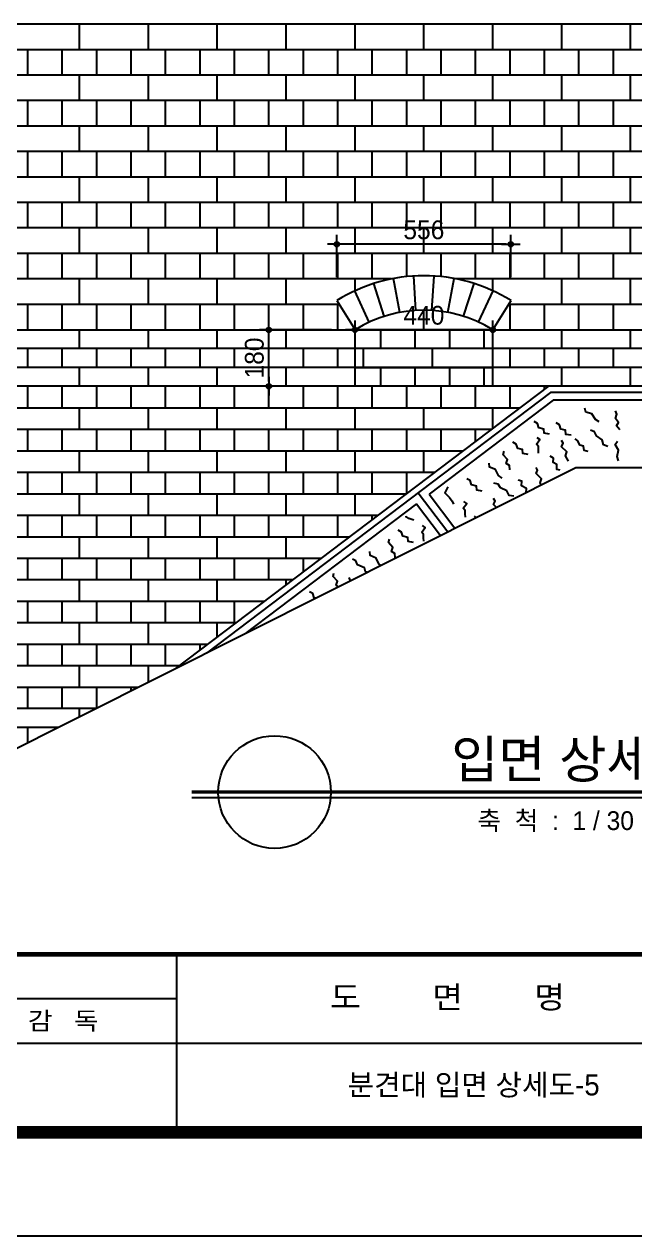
# Model space of a CAD drawing. Extents: x 206170 to 218785, y -171230 to -162320.
# Drawn here: x 214047 to 215996, y -171230 to -167360 of the extents above; entities that cross this region are included whole.
import ezdxf

# ---------------------------------------------------------------- set-up
doc = ezdxf.new("R2010")
doc.units = 0
doc.header["$LTSCALE"] = 50
doc.header["$MEASUREMENT"] = 0
doc.header["$PDMODE"] = 35
doc.header["$PDSIZE"] = -10
doc.layers.get('0').update_dxf_attribs({"linetype": 'CONTINUOUS'})
doc.layers.get('DEFPOINTS').update_dxf_attribs({"linetype": 'CONTINUOUS'})
for name, color, linetype in [('COR', 4, 'CONTINUOUS'), ('DIM', 7, 'CONTINUOUS'), ('ele-3', 6, 'CONTINUOUS'), ('h', 5, 'CONTINUOUS'), ('HAT', 5, 'CONTINUOUS'), ('TEX', 7, 'CONTINUOUS'), ('TEXT', 7, 'CONTINUOUS'), ('W-2', 2, 'CONTINUOUS'), ('WAL', 3, 'CONTINUOUS'), ('WID', 4, 'CONTINUOUS')]:
    doc.layers.add(name, color=color, linetype=linetype)
doc.styles.add('HY울릉도M', font='HYWULM_0.TTF')
doc.styles.add('title', font='HYWULB_0.TTF', dxfattribs={"width": 0.6})
doc.styles.add('현창', font='HYWULM_0.TTF')
doc.dimstyles.new('ISO-25', dxfattribs={"dimscale": 20, "dimtxt": 4, "dimasz": 1, "dimexe": 2, "dimexo": 5, "dimtad": 1, "dimlunit": 6, "dimtxsty": '현창', "dimblk": 'DIMDOT', "dimcen": 2.5, "dimadec": 0, "dimazin": 0, "dimtfac": 1, "dimtmove": 0, "dimatfit": 3, "dimldrblk": 'DIMDOT', "dimfxl": 1, "dimarcsym": 0})

# ---------------------------------------------------------------- blocks, each defined once
blk = doc.blocks.new('20')
at = {"layer": 'COR', "linetype": 'Continuous'}
for p, q in [((282175, -53606), (282175, -57398)), ((282175, -54554), (262847, -54554)), ((308324, -55502), (230424, -55502)), ((308324, -55502), (230424, -55502))]:
    blk.add_line(p, q, dxfattribs=at)
at = {"layer": 'COR', "linetype": 'Continuous', "const_width": 270}
blk.add_lwpolyline([(230424, -2398), (230424, -57398), (308324, -57398), (308324, -2398)], close=True, dxfattribs=at)
at = {"layer": 'COR', "linetype": 'Continuous', "const_width": 94.8}
blk.add_lwpolyline([(308324, -53606), (230424, -53606)], dxfattribs=at)
at = {"layer": 'HAT'}
blk.add_line((226424, -59598), (310524, -59598), dxfattribs=at)
at = {"layer": 'WAL', "linetype": 'Continuous', "style": 'HY울릉도M', "width": 1.1}
for s, height, p in [('도        면        명', 474.35, (285449, -54755)), ('감   독', 379.5, (279013, -55211))]:
    blk.add_text(s, height=height, dxfattribs=at).set_placement(p)
blk = doc.blocks.new('DIMDOT')
at = {"linetype": 'Continuous'}
blk.add_line((-2, 0), (2, 0), dxfattribs=at)
for radius in [0.5, 0.25]:
    blk.add_circle((0, 0), radius, dxfattribs=at)
blk = doc.blocks.new('*D32')
at = {"color": 0, "lineweight": -2}
for p, q in [((215044.8, -168167.6), (215044.8, -168032.6)), ((215600.8, -168167.5), (215600.8, -168032.6)), ((215585.8, -168062.6), (215059.8, -168062.6))]:
    blk.add_line(p, q, dxfattribs=at)
at = {"layer": 'DEFPOINTS', "color": 0}
for p in [(215044.8, -168062.6), (215044.8, -168242.6), (215600.8, -168242.5)]:
    blk.add_point(p, dxfattribs=at)
at = {"color": 0, "lineweight": -2, "xscale": 15, "yscale": 15, "zscale": 15, "rotation": 180}
blk.add_blockref('DIMDOT', (215044.8, -168062.6), dxfattribs=at)
at = {"color": 0, "lineweight": -2, "xscale": 15, "yscale": 15, "zscale": 15}
blk.add_blockref('DIMDOT', (215600.8, -168062.6), dxfattribs=at)
at = {"color": 0, "insert": (215322.8, -168016.8), "char_height": 60, "attachment_point": 5, "style": '현창'}
blk.add_mtext('556', dxfattribs=at)
blk = doc.blocks.new('*D33')
at = {"color": 0, "lineweight": -2}
for p, q in [((215103, -168440.9), (215103, -168305.9)), ((215543, -168440.9), (215543, -168305.9)), ((215528, -168335.9), (215118, -168335.9))]:
    blk.add_line(p, q, dxfattribs=at)
at = {"layer": 'DEFPOINTS', "color": 0}
for p in [(215103, -168335.9), (215103, -168515.9), (215543, -168515.9)]:
    blk.add_point(p, dxfattribs=at)
at = {"color": 0, "lineweight": -2, "xscale": 15, "yscale": 15, "zscale": 15, "rotation": 180}
blk.add_blockref('DIMDOT', (215103, -168335.9), dxfattribs=at)
at = {"color": 0, "lineweight": -2, "xscale": 15, "yscale": 15, "zscale": 15}
blk.add_blockref('DIMDOT', (215543, -168335.9), dxfattribs=at)
at = {"color": 0, "insert": (215323, -168289.7), "char_height": 60, "attachment_point": 5, "style": '현창'}
blk.add_mtext('440', dxfattribs=at)
blk = doc.blocks.new('*D34')
at = {"color": 0, "lineweight": -2}
for p, q in [((215028, -168335.9), (214798, -168335.9)), ((214828, -168500.9), (214828, -168350.9)), ((215028, -168515.9), (214798, -168515.9))]:
    blk.add_line(p, q, dxfattribs=at)
at = {"layer": 'DEFPOINTS', "color": 0}
for p in [(214828, -168335.9), (215103, -168335.9), (215103, -168515.9)]:
    blk.add_point(p, dxfattribs=at)
at = {"color": 0, "lineweight": -2, "xscale": 15, "yscale": 15, "zscale": 15}
for p, rotation in [((214828, -168335.9), 90), ((214828, -168515.9), 270)]:
    blk.add_blockref('DIMDOT', p, dxfattribs=dict(at, rotation=rotation))
at = {"color": 0, "insert": (214781.8, -168425.9), "char_height": 60, "attachment_point": 5, "rotation": 90, "style": '현창'}
blk.add_mtext('180', dxfattribs=at)

msp = doc.modelspace()

# ---------------------------------------------------------------- linework, layer by layer
at = {"layer": 'DIM'}
msp.add_line((214581.694, -169829.607), (216644.805, -169829.607), dxfattribs=at)
msp.add_circle((214846.139, -169812.464), 180, dxfattribs=at)
at = {"layer": 'ele-3'}
for p, q in [((215196.289, -168292.689), (215162.747, -168187.927)), ((215246.201, -168280.056), (215225.868, -168171.952)), ((215297.292, -168273.691), (215290.479, -168163.903)), ((215348.777, -168273.691), (215355.59, -168163.903)), ((215399.868, -168280.056), (215420.201, -168171.952)), ((215449.78, -168292.689), (215483.322, -168187.927)), ((215148.321, -168311.394), (215102.086, -168211.583)), ((215497.748, -168311.394), (215543.983, -168211.583)), ((215044.814, -168242.557), (215103.035, -168335.887)), ((215543.035, -168335.887), (215601.255, -168242.557)), ((212131.822, -168335.887), (216579.977, -168335.887)), ((216579.977, -168395.887), (212131.822, -168395.887)), ((216579.977, -168455.887), (212131.822, -168455.887)), ((215813.608, -168515.887), (212131.822, -168515.887)), ((214274.398, -169545.887), (212841.822, -169545.887)), ((214154.894, -169605.887), (212841.822, -169605.887))]:
    msp.add_line(p, q, dxfattribs=at)
for points in [[(214223.035, -168395.887), (214223.035, -168335.887)], [(214443.035, -168395.887), (214443.035, -168335.887)], [(214663.035, -168395.887), (214663.035, -168335.887)], [(214883.035, -168395.887), (214883.035, -168335.887)], [(215103.035, -168395.887), (215103.035, -168335.887)], [(215543.035, -168395.887), (215543.035, -168335.887)], [(215763.035, -168395.887), (215763.035, -168335.887)], [(215983.035, -168395.887), (215983.035, -168335.887)], [(214058.035, -168455.887), (214058.035, -168395.887)], [(214058.035, -168455.887), (214058.035, -168395.887)], [(214168.035, -168455.887), (214168.035, -168395.887)], [(214278.035, -168455.887), (214278.035, -168395.887)], [(214388.035, -168455.887), (214388.035, -168395.887)], [(214498.035, -168455.887), (214498.035, -168395.887)], [(214608.035, -168455.887), (214608.035, -168395.887)], [(214718.035, -168455.887), (214718.035, -168395.887)], [(214828.035, -168455.887), (214828.035, -168395.887)], [(214938.035, -168455.887), (214938.035, -168395.887)], [(215048.035, -168455.887), (215048.035, -168395.887)], [(215598.035, -168455.887), (215598.035, -168395.887)], [(215708.035, -168455.887), (215708.035, -168395.887)], [(215818.035, -168455.887), (215818.035, -168395.887)], [(215928.035, -168455.887), (215928.035, -168395.887)], [(214223.035, -168515.887), (214223.035, -168455.887)], [(214443.035, -168515.887), (214443.035, -168455.887)], [(214663.035, -168515.887), (214663.035, -168455.887)], [(214883.035, -168515.887), (214883.035, -168455.887)], [(215103.035, -168515.887), (215103.035, -168455.887)], [(215543.035, -168515.887), (215543.035, -168455.887)], [(215763.035, -168515.887), (215763.035, -168455.887)], [(215983.035, -168515.887), (215983.035, -168455.887)], [(214223.035, -169571.675), (214223.035, -169545.887)], [(214058.035, -169654.518), (214058.035, -169605.887)]]:
    msp.add_lwpolyline(points, dxfattribs=at)
for radius in [525.664, 415.664]:
    msp.add_arc((215323.035, -168688.557), radius, 58.043604, 121.956396, dxfattribs=at)
at = {"layer": 'h'}
for p, q in [((216579.977, -167359.661), (211410.785, -167359.661)), ((216579.977, -167441.013), (211410.785, -167441.013)), ((216579.977, -167522.365), (211410.785, -167522.365)), ((216579.977, -167603.717), (211410.785, -167603.717)), ((216579.977, -167685.07), (211410.785, -167685.07)), ((216579.977, -167766.422), (211410.785, -167766.422)), ((216579.977, -167847.774), (211410.785, -167847.774)), ((216579.977, -167929.126), (211410.785, -167929.126)), ((216579.977, -168010.478), (211410.785, -168010.478)), ((216579.977, -168091.83), (211410.785, -168091.83)), ((215219.539, -168173.183), (211410.785, -168173.183)), ((216579.977, -168173.183), (215426.53, -168173.183)), ((215052.286, -168254.535), (212958.035, -168254.535)), ((216579.977, -168254.535), (215593.783, -168254.535)), ((212131.822, -168584.554), (215630.031, -168584.554)), ((212131.822, -168653.22), (215539.352, -168653.22)), ((212131.822, -168721.887), (215448.673, -168721.887)), ((212841.822, -168790.554), (215357.994, -168790.554)), ((212841.822, -168859.22), (215267.315, -168859.22)), ((212841.822, -168927.887), (215176.636, -168927.887)), ((212841.822, -168996.554), (215085.957, -168996.554)), ((212841.822, -169065.22), (214995.277, -169065.22)), ((212841.822, -169133.887), (214904.598, -169133.887)), ((212841.822, -169202.554), (214813.919, -169202.554)), ((212841.822, -169271.22), (214723.24, -169271.22)), ((212841.822, -169339.887), (214632.561, -169339.887)), ((212841.822, -169408.554), (214541.882, -169408.554)), ((212841.822, -169477.22), (214411.164, -169477.22))]:
    msp.add_line(p, q, dxfattribs=at)
for points in [[(214223.035, -167441.013), (214223.035, -167359.661)], [(214443.035, -167441.013), (214443.035, -167359.661)], [(214663.035, -167441.013), (214663.035, -167359.661)], [(214883.035, -167441.013), (214883.035, -167359.661)], [(215103.035, -167441.013), (215103.035, -167359.661)], [(215323.035, -167441.013), (215323.035, -167359.661)], [(215543.035, -167441.013), (215543.035, -167359.661)], [(215763.035, -167441.013), (215763.035, -167359.661)], [(215983.035, -167441.013), (215983.035, -167359.661)], [(214058.035, -167522.365), (214058.035, -167441.013)], [(214168.035, -167522.365), (214168.035, -167441.013)], [(214278.035, -167522.365), (214278.035, -167441.013)], [(214388.035, -167522.365), (214388.035, -167441.013)], [(214498.035, -167522.365), (214498.035, -167441.013)], [(214608.035, -167522.365), (214608.035, -167441.013)], [(214718.035, -167522.365), (214718.035, -167441.013)], [(214828.035, -167522.365), (214828.035, -167441.013)], [(214938.035, -167522.365), (214938.035, -167441.013)], [(215048.035, -167522.365), (215048.035, -167441.013)], [(215158.035, -167522.365), (215158.035, -167441.013)], [(215268.035, -167522.365), (215268.035, -167441.013)], [(215378.035, -167522.365), (215378.035, -167441.013)], [(215488.035, -167522.365), (215488.035, -167441.013)], [(215598.035, -167522.365), (215598.035, -167441.013)], [(215708.035, -167522.365), (215708.035, -167441.013)], [(215818.035, -167522.365), (215818.035, -167441.013)], [(215928.035, -167522.365), (215928.035, -167441.013)], [(214223.035, -167603.717), (214223.035, -167522.365)], [(214443.035, -167603.717), (214443.035, -167522.365)], [(214663.035, -167603.717), (214663.035, -167522.365)], [(214883.035, -167603.717), (214883.035, -167522.365)], [(215103.035, -167603.717), (215103.035, -167522.365)], [(215323.035, -167603.717), (215323.035, -167522.365)], [(215543.035, -167603.717), (215543.035, -167522.365)], [(215763.035, -167603.717), (215763.035, -167522.365)], [(215983.035, -167603.717), (215983.035, -167522.365)], [(214058.035, -167685.07), (214058.035, -167603.717)], [(214168.035, -167685.07), (214168.035, -167603.717)], [(214278.035, -167685.07), (214278.035, -167603.717)], [(214388.035, -167685.07), (214388.035, -167603.717)], [(214498.035, -167685.07), (214498.035, -167603.717)], [(214608.035, -167685.07), (214608.035, -167603.717)], [(214718.035, -167685.07), (214718.035, -167603.717)], [(214828.035, -167685.07), (214828.035, -167603.717)], [(214938.035, -167685.07), (214938.035, -167603.717)], [(215048.035, -167685.07), (215048.035, -167603.717)], [(215158.035, -167685.07), (215158.035, -167603.717)], [(215268.035, -167685.07), (215268.035, -167603.717)], [(215378.035, -167685.07), (215378.035, -167603.717)], [(215488.035, -167685.07), (215488.035, -167603.717)], [(215598.035, -167685.07), (215598.035, -167603.717)], [(215708.035, -167685.07), (215708.035, -167603.717)], [(215818.035, -167685.07), (215818.035, -167603.717)], [(215928.035, -167685.07), (215928.035, -167603.717)], [(214223.035, -167766.422), (214223.035, -167685.07)], [(214443.035, -167766.422), (214443.035, -167685.07)], [(214663.035, -167766.422), (214663.035, -167685.07)], [(214883.035, -167766.422), (214883.035, -167685.07)], [(215103.035, -167766.422), (215103.035, -167685.07)], [(215323.035, -167766.422), (215323.035, -167685.07)], [(215543.035, -167766.422), (215543.035, -167685.07)], [(215763.035, -167766.422), (215763.035, -167685.07)], [(215983.035, -167766.422), (215983.035, -167685.07)], [(214058.035, -167847.774), (214058.035, -167766.422)], [(214168.035, -167847.774), (214168.035, -167766.422)], [(214278.035, -167847.774), (214278.035, -167766.422)], [(214388.035, -167847.774), (214388.035, -167766.422)], [(214498.035, -167847.774), (214498.035, -167766.422)], [(214608.035, -167847.774), (214608.035, -167766.422)], [(214718.035, -167847.774), (214718.035, -167766.422)], [(214828.035, -167847.774), (214828.035, -167766.422)], [(214938.035, -167847.774), (214938.035, -167766.422)], [(215048.035, -167847.774), (215048.035, -167766.422)], [(215158.035, -167847.774), (215158.035, -167766.422)], [(215268.035, -167847.774), (215268.035, -167766.422)], [(215378.035, -167847.774), (215378.035, -167766.422)], [(215488.035, -167847.774), (215488.035, -167766.422)], [(215598.035, -167847.774), (215598.035, -167766.422)], [(215708.035, -167847.774), (215708.035, -167766.422)], [(215818.035, -167847.774), (215818.035, -167766.422)], [(215928.035, -167847.774), (215928.035, -167766.422)], [(214223.035, -167929.126), (214223.035, -167847.774)], [(214443.035, -167929.126), (214443.035, -167847.774)], [(214663.035, -167929.126), (214663.035, -167847.774)], [(214883.035, -167929.126), (214883.035, -167847.774)], [(215103.035, -167929.126), (215103.035, -167847.774)], [(215323.035, -167929.126), (215323.035, -167847.774)], [(215543.035, -167929.126), (215543.035, -167847.774)], [(215763.035, -167929.126), (215763.035, -167847.774)], [(215983.035, -167929.126), (215983.035, -167847.774)], [(214058.035, -168010.478), (214058.035, -167929.126)], [(214168.035, -168010.478), (214168.035, -167929.126)], [(214278.035, -168010.478), (214278.035, -167929.126)], [(214388.035, -168010.478), (214388.035, -167929.126)], [(214498.035, -168010.478), (214498.035, -167929.126)], [(214608.035, -168010.478), (214608.035, -167929.126)], [(214718.035, -168010.478), (214718.035, -167929.126)], [(214828.035, -168010.478), (214828.035, -167929.126)], [(214938.035, -168010.478), (214938.035, -167929.126)], [(215048.035, -168010.478), (215048.035, -167929.126)], [(215158.035, -168010.478), (215158.035, -167929.126)], [(215268.035, -168010.478), (215268.035, -167929.126)], [(215378.035, -168010.478), (215378.035, -167929.126)], [(215488.035, -168010.478), (215488.035, -167929.126)], [(215598.035, -168010.478), (215598.035, -167929.126)], [(215708.035, -168010.478), (215708.035, -167929.126)], [(215818.035, -168010.478), (215818.035, -167929.126)], [(215928.035, -168010.478), (215928.035, -167929.126)], [(214223.035, -168091.83), (214223.035, -168010.478)], [(214443.035, -168091.83), (214443.035, -168010.478)], [(214663.035, -168091.83), (214663.035, -168010.478)], [(214883.035, -168091.83), (214883.035, -168010.478)], [(215103.035, -168091.83), (215103.035, -168010.478)], [(215323.035, -168091.83), (215323.035, -168010.478)], [(215543.035, -168091.83), (215543.035, -168010.478)], [(215763.035, -168091.83), (215763.035, -168010.478)], [(215983.035, -168091.83), (215983.035, -168010.478)], [(214058.035, -168173.183), (214058.035, -168091.83)], [(214168.035, -168173.183), (214168.035, -168091.83)], [(214278.035, -168173.183), (214278.035, -168091.83)], [(214388.035, -168173.183), (214388.035, -168091.83)], [(214498.035, -168173.183), (214498.035, -168091.83)], [(214608.035, -168173.183), (214608.035, -168091.83)], [(214718.035, -168173.183), (214718.035, -168091.83)], [(214828.035, -168173.183), (214828.035, -168091.83)], [(214938.035, -168173.183), (214938.035, -168091.83)], [(215048.035, -168173.183), (215048.035, -168091.83)], [(215158.035, -168173.183), (215158.035, -168091.83)], [(215268.035, -168165.779), (215268.035, -168091.83)], [(215378.035, -168165.779), (215378.035, -168091.83)], [(215488.035, -168173.183), (215488.035, -168091.83)], [(215598.035, -168173.183), (215598.035, -168091.83)], [(215708.035, -168173.183), (215708.035, -168091.83)], [(215818.035, -168173.183), (215818.035, -168091.83)], [(215928.035, -168173.183), (215928.035, -168091.83)], [(214223.035, -168254.535), (214223.035, -168173.183)], [(214443.035, -168254.535), (214443.035, -168173.183)], [(214663.035, -168254.535), (214663.035, -168173.183)], [(214883.035, -168254.535), (214883.035, -168173.183)], [(215103.035, -168211.145), (215103.035, -168173.183)], [(215543.035, -168211.145), (215543.035, -168173.183)], [(215763.035, -168254.535), (215763.035, -168173.183)], [(215983.035, -168254.535), (215983.035, -168173.183)], [(214058.035, -168335.887), (214058.035, -168254.535)], [(214168.035, -168335.887), (214168.035, -168254.535)], [(214278.035, -168335.887), (214278.035, -168254.535)], [(214388.035, -168335.887), (214388.035, -168254.535)], [(214498.035, -168335.887), (214498.035, -168254.535)], [(214608.035, -168335.887), (214608.035, -168254.535)], [(214718.035, -168335.887), (214718.035, -168254.535)], [(214828.035, -168335.887), (214828.035, -168254.535)], [(214938.035, -168335.887), (214938.035, -168254.535)], [(215048.035, -168335.887), (215048.035, -168254.535)], [(215598.035, -168335.887), (215598.035, -168254.535)], [(215708.035, -168335.887), (215708.035, -168254.535)], [(215818.035, -168335.887), (215818.035, -168254.535)], [(215928.035, -168335.887), (215928.035, -168254.535)], [(214058.035, -168584.554), (214058.035, -168515.887)], [(214058.035, -168584.554), (214058.035, -168515.887)], [(214168.035, -168584.554), (214168.035, -168515.887)], [(214278.035, -168584.554), (214278.035, -168515.887)], [(214388.035, -168584.554), (214388.035, -168515.887)], [(214498.035, -168584.554), (214498.035, -168515.887)], [(214608.035, -168584.554), (214608.035, -168515.887)], [(214718.035, -168584.554), (214718.035, -168515.887)], [(214828.035, -168584.554), (214828.035, -168515.887)], [(214938.035, -168584.554), (214938.035, -168515.887)], [(215048.035, -168584.554), (215048.035, -168515.887)], [(215158.035, -168584.554), (215158.035, -168515.887)], [(215268.035, -168584.554), (215268.035, -168515.887)], [(215378.035, -168584.554), (215378.035, -168515.887)], [(215488.035, -168584.554), (215488.035, -168515.887)], [(215598.035, -168584.554), (215598.035, -168515.887)], [(215708.035, -168525.486), (215708.035, -168515.887)], [(214223.035, -168653.22), (214223.035, -168584.554)], [(214443.035, -168653.22), (214443.035, -168584.554)], [(214663.035, -168653.22), (214663.035, -168584.554)], [(214883.035, -168653.22), (214883.035, -168584.554)], [(215103.035, -168653.22), (215103.035, -168584.554)], [(215323.035, -168653.22), (215323.035, -168584.554)], [(215543.035, -168650.432), (215543.035, -168584.554)], [(215882.822, -168629.876), (215870.52, -168622.057), (215859.567, -168604.62), (215839.632, -168598.777), (215837.374, -168586.132)], [(215949.021, -168655.155), (215937.708, -168642.771), (215944.172, -168631.463), (215934.476, -168619.079), (215939.324, -168605.618), (215934.476, -168594.311)], [(214058.035, -168721.887), (214058.035, -168653.22)], [(214058.035, -168721.887), (214058.035, -168653.22)], [(214168.035, -168721.887), (214168.035, -168653.22)], [(214278.035, -168721.887), (214278.035, -168653.22)], [(214388.035, -168721.887), (214388.035, -168653.22)], [(214498.035, -168721.887), (214498.035, -168653.22)], [(214608.035, -168721.887), (214608.035, -168653.22)], [(214718.035, -168721.887), (214718.035, -168653.22)], [(214828.035, -168721.887), (214828.035, -168653.22)], [(214938.035, -168721.887), (214938.035, -168653.22)], [(215048.035, -168721.887), (215048.035, -168653.22)], [(215158.035, -168721.887), (215158.035, -168653.22)], [(215268.035, -168721.887), (215268.035, -168653.22)], [(215378.035, -168721.887), (215378.035, -168653.22)], [(215488.035, -168692.08), (215488.035, -168653.22)], [(215723.733, -168668.815), (215707.238, -168665.771), (215705.565, -168652.854), (215690.359, -168648.835), (215686.098, -168635.177), (215675.407, -168629.09)], [(215793.255, -168672.703), (215776.761, -168669.66), (215775.088, -168656.743), (215759.882, -168652.723), (215755.62, -168639.066), (215744.929, -168632.978)], [(215689.409, -168730.177), (215688.607, -168719.303), (215688.559, -168708.533), (215682.708, -168700.806), (215693.629, -168685.782), (215684.772, -168680.332)], [(215785.266, -168755.328), (215775.282, -168738.574), (215779.75, -168725.735), (215762.442, -168709.125), (215767.455, -168697.899), (215762.463, -168689.522)], [(215847.146, -168724.735), (215835.114, -168721.464), (215833.192, -168707.71), (215820.935, -168704.61), (215814.891, -168690.085), (215805.892, -168683.81)], [(215910.66, -168708.305), (215896.2, -168703.516), (215891.84, -168687.63), (215873.996, -168674.899), (215867.955, -168661.665), (215854.939, -168656.15)], [(215944.318, -168754.284), (215940.692, -168740.165), (215944.63, -168719.953), (215934.084, -168702.055), (215941.086, -168691.286)], [(214223.035, -168790.554), (214223.035, -168721.887)], [(214443.035, -168790.554), (214443.035, -168721.887)], [(214663.035, -168790.554), (214663.035, -168721.887)], [(214883.035, -168790.554), (214883.035, -168721.887)], [(215103.035, -168790.554), (215103.035, -168721.887)], [(215323.035, -168790.554), (215323.035, -168721.887)], [(215597.525, -168782.556), (215596.855, -168769.033), (215586.146, -168762.474), (215590.463, -168749.639), (215576.564, -168734.654), (215579.566, -168723.453)], [(215655.844, -168734.409), (215639.35, -168731.365), (215637.677, -168718.449), (215622.471, -168714.429), (215618.209, -168700.771), (215607.519, -168694.684)], [(215572.554, -168809.823), (215561.14, -168800.756), (215552.077, -168782.266), (215532.865, -168774.364), (215531.946, -168761.551)], [(215758.263, -168784.55), (215747.154, -168781.48), (215747.733, -168766.183), (215735.637, -168759.133), (215736.657, -168746.203), (215726.071, -168739.361)], [(214058.035, -168859.22), (214058.035, -168790.554)], [(214058.035, -168859.22), (214058.035, -168790.554)], [(214168.035, -168859.22), (214168.035, -168790.554)], [(214278.035, -168859.22), (214278.035, -168790.554)], [(214388.035, -168859.22), (214388.035, -168790.554)], [(214498.035, -168859.22), (214498.035, -168790.554)], [(214608.035, -168859.22), (214608.035, -168790.554)], [(214718.035, -168859.22), (214718.035, -168790.554)], [(214828.035, -168859.22), (214828.035, -168790.554)], [(214938.035, -168859.22), (214938.035, -168790.554)], [(215048.035, -168859.22), (215048.035, -168790.554)], [(215158.035, -168859.22), (215158.035, -168790.554)], [(215268.035, -168859.22), (215268.035, -168790.554)], [(215697.823, -168831.221), (215693.889, -168824.619), (215698.357, -168811.78), (215681.049, -168795.169), (215686.062, -168783.944), (215681.07, -168775.567)], [(215399.812, -168837.677), (215389.554, -168856.252), (215404.377, -168871.368), (215413.584, -168882.632), (215417.937, -168892.843)], [(215508.729, -168851.094), (215492.234, -168848.051), (215490.561, -168835.134), (215475.355, -168831.114), (215471.094, -168817.457), (215460.403, -168811.369)], [(215610.297, -168867.085), (215595.208, -168865.003), (215588.033, -168850.175), (215568.172, -168840.9), (215559.825, -168828.985), (215546.024, -168825.928)], [(215649.863, -168855.301), (215650.888, -168842.835), (215634.271, -168834.373), (215635.322, -168818.909), (215624.525, -168815.605)], [(214223.035, -168927.887), (214223.035, -168859.22)], [(214443.035, -168927.887), (214443.035, -168859.22)], [(214663.035, -168927.887), (214663.035, -168859.22)], [(214883.035, -168927.887), (214883.035, -168859.22)], [(215103.035, -168927.887), (215103.035, -168859.22)], [(215455.607, -168934.558), (215454.805, -168923.684), (215454.758, -168912.914), (215448.907, -168905.188), (215459.828, -168890.163), (215450.971, -168884.713)], [(215554.602, -168903.129), (215545.375, -168894.274), (215550.388, -168883.048), (215545.396, -168874.671)], [(214058.035, -168996.554), (214058.035, -168927.887)], [(214058.035, -168996.554), (214058.035, -168927.887)], [(214168.035, -168996.554), (214168.035, -168927.887)], [(214278.035, -168996.554), (214278.035, -168927.887)], [(214388.035, -168996.554), (214388.035, -168927.887)], [(214498.035, -168996.554), (214498.035, -168927.887)], [(214608.035, -168996.554), (214608.035, -168927.887)], [(214718.035, -168996.554), (214718.035, -168927.887)], [(214828.035, -168996.554), (214828.035, -168927.887)], [(214938.035, -168996.554), (214938.035, -168927.887)], [(215048.035, -168996.554), (215048.035, -168927.887)], [(215158.035, -168941.973), (215158.035, -168927.887)], [(215291.076, -168943.608), (215274.955, -168938.153), (215267.691, -168933.561), (215263.219, -168934.739)], [(215322.991, -169011.172), (215322.189, -169000.298), (215322.141, -168989.527), (215316.29, -168981.801), (215327.211, -168966.776), (215318.354, -168961.327)], [(215490.362, -168935.382), (215484.367, -168931.507)], [(214223.035, -169065.22), (214223.035, -168996.554)], [(214443.035, -169065.22), (214443.035, -168996.554)], [(214663.035, -169065.22), (214663.035, -168996.554)], [(214883.035, -169065.22), (214883.035, -168996.554)], [(215289.426, -169015.403), (215272.932, -169012.36), (215271.259, -168999.443), (215256.053, -168995.424), (215251.791, -168981.766), (215241.1, -168975.678)], [(215231.107, -169063.551), (215230.437, -169050.028), (215219.728, -169043.469), (215224.045, -169030.634), (215210.146, -169015.649), (215213.148, -169004.447)], [(214058.035, -169133.887), (214058.035, -169065.22)], [(214058.035, -169133.887), (214058.035, -169065.22)], [(214168.035, -169133.887), (214168.035, -169065.22)], [(214278.035, -169133.887), (214278.035, -169065.22)], [(214388.035, -169133.887), (214388.035, -169065.22)], [(214498.035, -169133.887), (214498.035, -169065.22)], [(214608.035, -169133.887), (214608.035, -169065.22)], [(214718.035, -169133.887), (214718.035, -169065.22)], [(214828.035, -169133.887), (214828.035, -169065.22)], [(214938.035, -169108.567), (214938.035, -169065.22)], [(215141.937, -169110.317), (215136.401, -169108.423), (215133.015, -169096.067), (215110.537, -169086.658), (215105.584, -169073.358), (215095.363, -169068.309)], [(215185.503, -169088.444), (215179.407, -169083.601), (215170.344, -169065.111), (215151.132, -169057.209), (215150.213, -169044.396)], [(215050.015, -169156.469), (215042.408, -169151.81), (215046.725, -169138.975), (215032.826, -169123.99), (215035.827, -169112.788)], [(214223.035, -169202.554), (214223.035, -169133.887)], [(214443.035, -169202.554), (214443.035, -169133.887)], [(214663.035, -169202.554), (214663.035, -169133.887)], [(214883.035, -169150.216), (214883.035, -169133.887)], [(215088.583, -169137.105), (215084.891, -169127.283)], [(214976.839, -169193.209), (214972.863, -169192.158), (214968.602, -169178.5), (214957.911, -169172.412)], [(214058.035, -169271.22), (214058.035, -169202.554)], [(214058.035, -169271.22), (214058.035, -169202.554)], [(214168.035, -169271.22), (214168.035, -169202.554)], [(214278.035, -169271.22), (214278.035, -169202.554)], [(214388.035, -169271.22), (214388.035, -169202.554)], [(214498.035, -169271.22), (214498.035, -169202.554)], [(214608.035, -169271.22), (214608.035, -169202.554)], [(214718.035, -169271.22), (214718.035, -169202.554)], [(214223.035, -169339.887), (214223.035, -169271.22)], [(214443.035, -169339.887), (214443.035, -169271.22)], [(214663.035, -169316.811), (214663.035, -169271.22)], [(214058.035, -169408.554), (214058.035, -169339.887)], [(214058.035, -169408.554), (214058.035, -169339.887)], [(214168.035, -169408.554), (214168.035, -169339.887)], [(214278.035, -169408.554), (214278.035, -169339.887)], [(214388.035, -169408.554), (214388.035, -169339.887)], [(214498.035, -169408.554), (214498.035, -169339.887)], [(214608.035, -169358.459), (214608.035, -169339.887)], [(214223.035, -169477.22), (214223.035, -169408.554)], [(214443.035, -169461.219), (214443.035, -169408.554)], [(214058.035, -169545.887), (214058.035, -169477.22)], [(214058.035, -169545.887), (214058.035, -169477.22)], [(214168.035, -169545.887), (214168.035, -169477.22)], [(214278.035, -169544.061), (214278.035, -169477.22)], [(214388.035, -169488.833), (214388.035, -169477.22)]]:
    msp.add_lwpolyline(points, dxfattribs=at)
at = {"layer": 'HAT'}
for p, q in [((215720.711, -168515.887), (214529.982, -169417.565)), ((216579.977, -168515.887), (215720.711, -168515.887)), ((215735.815, -168560.887), (215339.423, -168861.054)), ((216579.977, -168560.887), (215735.815, -168560.887)), ((215339.423, -168861.054), (215421.782, -168969.815)), ((215299.562, -168891.239), (214751.156, -169306.519)), ((215299.562, -168891.239), (215376.34, -168992.63))]:
    msp.add_line(p, q, dxfattribs=at)
at = {"layer": 'TEX', "const_width": 10.286}
msp.add_lwpolyline([(214581.139, -169812.464), (216643.788, -169812.464)], dxfattribs=at)
at = {"layer": 'W-2'}
for p, q in [((213398.035, -169985.887), (215808.035, -168775.887)), ((215808.035, -168775.887), (216579.977, -168775.887))]:
    msp.add_line(p, q, dxfattribs=at)
at = {"layer": 'WID'}
for p, q in [((215103.035, -168335.887), (215543.035, -168335.887)), ((215543.035, -168395.887), (215103.035, -168395.887)), ((215103.035, -168455.887), (215543.035, -168455.887)), ((215727.429, -168535.887), (214628.296, -169368.204)), ((216579.977, -168535.887), (215727.429, -168535.887)), ((215304.4, -168856.216), (215399.061, -168981.222))]:
    msp.add_line(p, q, dxfattribs=at)
for points in [[(215323.035, -168335.887), (215323.035, -168272.893)], [(215103.035, -168515.887), (215103.035, -168335.887)], [(215185.535, -168395.887), (215185.535, -168335.887)], [(215295.535, -168395.887), (215295.535, -168335.887)], [(215405.535, -168395.887), (215405.535, -168335.887)], [(215515.535, -168395.887), (215515.535, -168335.887)], [(215543.035, -168515.887), (215543.035, -168335.887)], [(215130.535, -168455.887), (215130.535, -168395.887)], [(215350.535, -168455.887), (215350.535, -168395.887)], [(215185.535, -168515.887), (215185.535, -168455.887)], [(215295.535, -168515.887), (215295.535, -168455.887)], [(215405.535, -168515.887), (215405.535, -168455.887)], [(215515.535, -168515.887), (215515.535, -168455.887)]]:
    msp.add_lwpolyline(points, dxfattribs=at)

# ---------------------------------------------------------------- block references
at = {"layer": 'WAL', "xscale": 0.1500000000232831, "yscale": 0.1500000000232831, "zscale": 0.15}
msp.add_blockref('20', (172206.288, -162289.902), dxfattribs=at)

# ---------------------------------------------------------------- texts
at = {"layer": 'TEX', "style": 'title'}
msp.add_text('  입면 상세도-5 ', height=120, dxfattribs=at).set_placement((215322.987, -169767.644))
at = {"layer": 'TEXT', "style": '현창'}
msp.add_text('축  척  :  1 / 30', height=60, dxfattribs=at).set_placement((215494.215, -169933.656))
at = {"layer": 'WAL', "style": 'HY울릉도M'}
msp.add_text('분견대 입면 상세도-5', height=67.5, dxfattribs=at).set_placement((215079.16, -170781.363))

# ---------------------------------------------------------------- dimensions: what is measured, and where the dimension line sits
for base, p1, p2, angle, picture, middle in [((215044.814, -168062.557), (215600.818, -168242.501), (215044.814, -168242.557), 180, '*D32', (215322.816, -168062.557)), ((215103.035, -168335.887), (215543.035, -168515.887), (215103.035, -168515.887), 180, '*D33', (215323.035, -168335.887)), ((214828.035, -168335.887), (215103.035, -168515.887), (215103.035, -168335.887), 90, '*D34', (214828.035, -168425.887))]:
    dim = msp.add_linear_dim(base=base, p1=p1, p2=p2, angle=angle, dimstyle='ISO-25', override={"dimscale": 15, "dimtxt": 4, "dimasz": 1, "dimexe": 2, "dimexo": 5, "dimgap": 1, "dimlunit": 6, "dimdle": 2, "dimtix": 1})
    dim.commit()
    dim.dimension.update_dxf_attribs({"geometry": picture, "text_midpoint": middle, "dimtype": 128})

doc.saveas('drawing.dxf')
